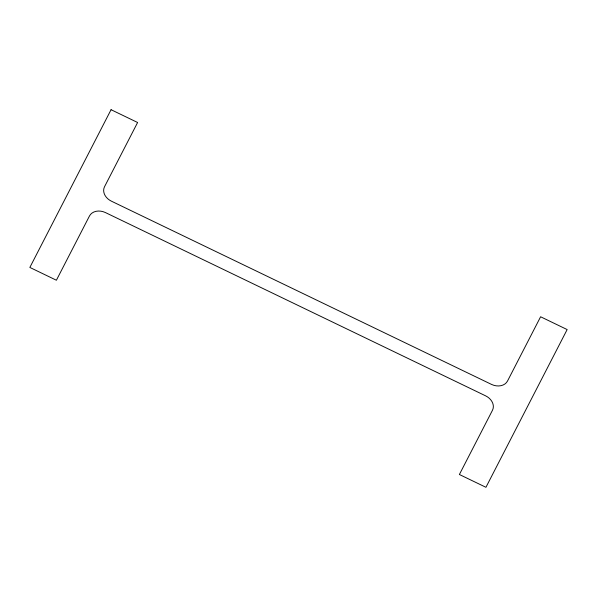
<?xml version="1.0" encoding="UTF-8"?>
<svg xmlns="http://www.w3.org/2000/svg" width="597" height="597" viewBox="0 0 597 597"><rect width="100%" height="100%" fill="white"/><g stroke="black" fill="none" stroke-linecap="round" stroke-linejoin="round"><path stroke-width="0.9" d="M111.064 109.699L29.85 267.434L56.394 280.232L89.475 215.987A12.731 10.007 23.3 0 1 105.52 212.607L485.592 395.826A12.731 10.007 23.3 0 1 492.473 410.258L459.392 474.503L485.936 487.301L567.15 329.566L540.606 316.768L507.525 381.013A12.731 10.007 23.3 0 1 491.48 384.393L111.408 201.174A12.731 10.007 23.3 0 1 104.527 186.742L137.608 122.497L111.064 109.699"/></g></svg>
